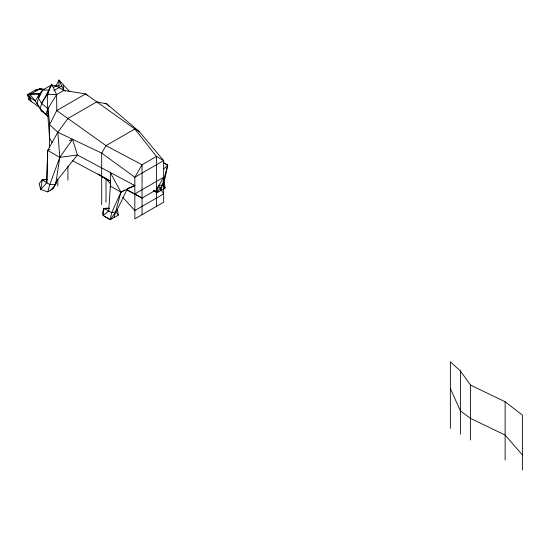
<?xml version="1.0" encoding="UTF-8"?>
<svg xmlns="http://www.w3.org/2000/svg" width="550" height="550" viewBox="0 0 550 550"><rect width="100%" height="100%" fill="white"/><g stroke="black" fill="none" stroke-linecap="round" stroke-linejoin="round"><path stroke-width="0.82" d="M101.688 204.717L101.688 153.12L106.012 145.633L134.846 128.989L139.171 131.478L163.673 160.607L163.673 202.221L134.846 218.866L134.846 177.251L142.051 164.773L156.468 156.447L163.673 160.607L134.846 177.251L101.688 153.12L57.833 132.254L49.569 124.685C49.149 111.32 43.581 96.229 51.755 84.15L56.616 94.614L56.781 110.536L49.569 124.685L49.569 147.352M104.039 177.272L106.012 178.922L106.012 202.221M111.602 173.793L110.371 172.679L110.344 187.708M69.472 140.662L72.586 139.274L77.406 154.997L57.049 180.359L53.508 188.547L47.747 191.881L40.672 189.461L46.791 182.758L47.685 150.37L57.833 132.254L67.925 118.484L96.759 101.839L106.851 103.957L139.171 131.478M57.049 180.359L55.605 184.518L49.837 184.518L46.791 182.758L47.685 150.37L50.016 149.332M108.824 208.065L103.95 208.409L103.132 215.538L110.337 219.704L118.346 215.077L117.397 209.337L127.593 188.341M46.791 179.431L42.281 179.912L40.672 189.461L39.098 183.556L42.281 179.912L47.3 179.348M104.569 216.363L110.337 219.704L111.629 212.664L120.966 192.17L124.651 190.039M164.168 182.332L165.117 188.072L157.108 192.699L153.505 190.609L157.108 192.699L158.4 185.659L162.697 184.807L164.168 182.332L167.736 165.165L163.309 162.601M52.051 142.429L49.569 138.002L47.891 116.346L41.635 111.066L37.015 103.62L39.511 93.892L42.776 89.994L49.988 85.834L59.263 85.601M163.494 162.718L167.736 165.165L160.813 190.561M40.191 108.783L41.635 103.441L48.84 90.124L42.776 89.994L38.452 98.278L41.635 103.441L47.891 108.721L47.891 116.346L40.191 108.783L41.635 111.066L43.072 111.684M47.747 191.881L49.837 184.518L59.778 157.355L72.586 139.274M114.042 217.566L120.966 192.17L110.371 172.679M109.409 208.491L103.95 208.409L102.506 212.568L103.132 215.538L108.749 211.001L110.358 186.044L120.966 192.17L134.846 185.577L77.406 154.997L59.778 157.355L47.685 150.37M41.635 103.441L47.431 94.304L51.755 84.15M38.452 98.278L40.074 94.497L39.511 93.892L31.378 93.706L27.5 94.586L28.806 99.694L39.511 107.415M53.164 87.629L56.045 85.965L58.96 79.991L69.554 91.63M28.806 99.694L29.941 97.659L29.941 94.545L40.033 88.715L44.213 89.348M117.397 209.337L110.337 219.704M38.452 105.902L35.186 100.904L39.511 93.892L27.5 94.586L29.941 97.659L31.378 101.551M156.468 206.387L156.468 156.447L134.846 128.989L85.608 93.892L63.821 90.454L56.616 94.614L47.891 108.721L45.732 114.483L47.891 113.231M157.108 192.699L162.697 184.807L165.117 188.072M50.627 190.211L55.605 184.518L59.778 157.355L57.833 132.254M163.673 168.933L167.736 165.165M27.5 94.586L34.705 90.427L40.033 88.715L42.391 89.368M53.914 90.558L61.841 85.979M126.555 189.53L134.846 193.903L163.673 177.251L156.468 189.736L142.051 198.062L127.036 190.087M128.322 188.066L134.846 185.577L133.217 185.274M34.705 90.427L38.589 89.547L44.282 89.677M47.431 94.304L56.616 94.614M104.507 103.249L106.851 103.957L109.182 106.356M65.251 91.142L56.045 85.965M522.424 470.009L522.424 415.085L505.127 401.761L470.442 385.062M72.201 160.511L110.729 181.191M110.516 181.314L101.688 176.419M103.95 208.409L111.629 212.664L115.919 211.812L118.346 215.077M29.941 97.659L35.111 100.65M134.846 193.903L142.051 198.062M97.996 173.944L106.012 178.922L110.626 183.982M42.281 179.912L46.791 182.758M87.574 95.48L85.608 93.892L56.781 110.536L106.012 145.633L142.051 164.773L142.051 214.692M470.539 440.055L470.539 385.131L460.398 370.947L450.361 361.817L450.361 428.402M122.733 197.264L134.846 210.547L163.673 193.903L158.682 185.934M522.424 455.029L505.127 435.05L470.539 418.419L460.398 410.891L450.361 388.451M29.941 94.545L35.186 100.904M63.284 85.147L63.821 90.454L58.96 79.991L58.96 87.642M505.127 401.761L505.127 460.02M460.398 370.947L460.398 434.197M67.925 118.484L67.925 118.999M67.925 166.079L67.925 180.228M57.833 179.224L57.833 186.051"/></g></svg>
